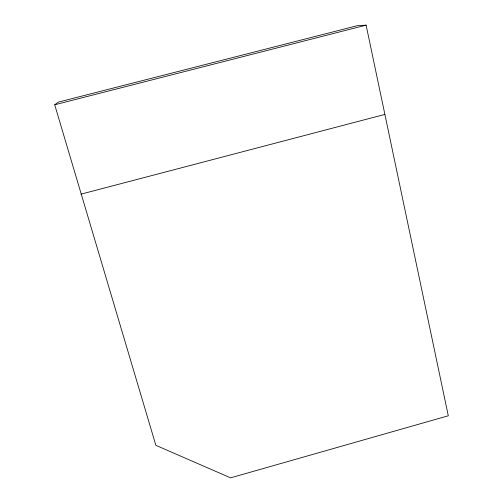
<?xml version="1.0" encoding="UTF-8"?>
<svg xmlns="http://www.w3.org/2000/svg" width="503" height="503" viewBox="0 0 503 503"><rect width="100%" height="100%" fill="white"/><g stroke="black" fill="none" stroke-linecap="round" stroke-linejoin="round"><path stroke-width="0.75" d="M54.708 104.787L58.229 102.14L357.3 25.691L366.109 25.15L448.292 415.786L230.581 477.85L155.873 445.331L54.708 104.787L366.109 25.15M81.027 194.145L384.889 114.414"/></g></svg>
